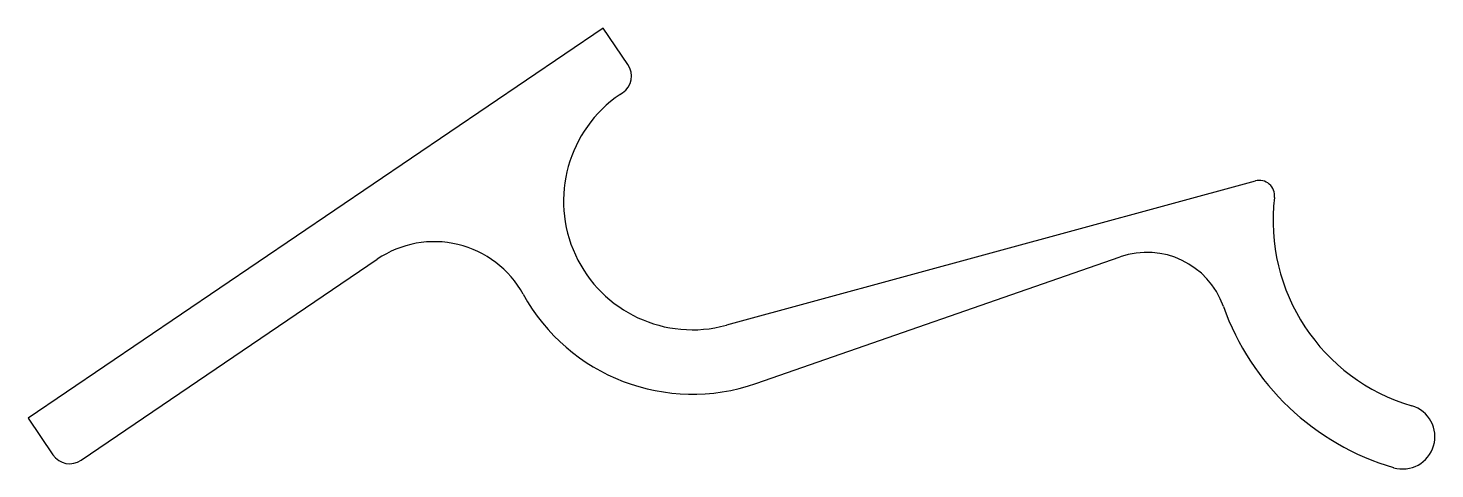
# Model space of a CAD drawing. Extents: x -64 to 75, y 9 to 53.
import ezdxf

# ---------------------------------------------------------------- set-up
doc = ezdxf.new("R2010")
doc.units = 0
doc.layers.get('0').update_dxf_attribs({"linetype": 'CONTINUOUS'})

msp = doc.modelspace()

# ---------------------------------------------------------------- linework, layer by layer
for p, q in [((-6.93, 52.56), (-63.6, 14.08)), ((-4.49, 48.97), (-6.93, 52.56)), ((-5.27, 46.02), (-5.02, 46.19)), ((57.34, 37.48), (5.21, 23.26)), ((-58.37, 9.95), (-29.19, 29.77)), ((8.13, 17.52), (44.02, 30.01)), ((-63.6, 14.08), (-61.15, 10.48))]:
    msp.add_line(p, q)
for centre, radius, start, end in [((-6.14, 47.84), 2, 304.1842, 34.1842), ((1.87, 35.51), 12.7, 124.1842, 285.26), ((57.74, 36.04), 1.5, 353.168, 105.26), ((78.14, 33.58), 19.05, 173.1429, 253.5802), ((-23.57, 21.5), 10, 28.8512, 124.1842), ((46.65, 22.45), 8, 19.4509, 109.1842), ((1.87, 35.51), 19.05, 208.8512, 289.1842), ((78.14, 33.58), 25.4, 199.4701, 253.5831), ((71.86, 12.26), 3.18, 253.5921, 73.5921), ((-59.5, 11.6), 2, 214.1842, 304.1842)]:
    msp.add_arc(centre, radius, start, end)

doc.saveas('drawing.dxf')
